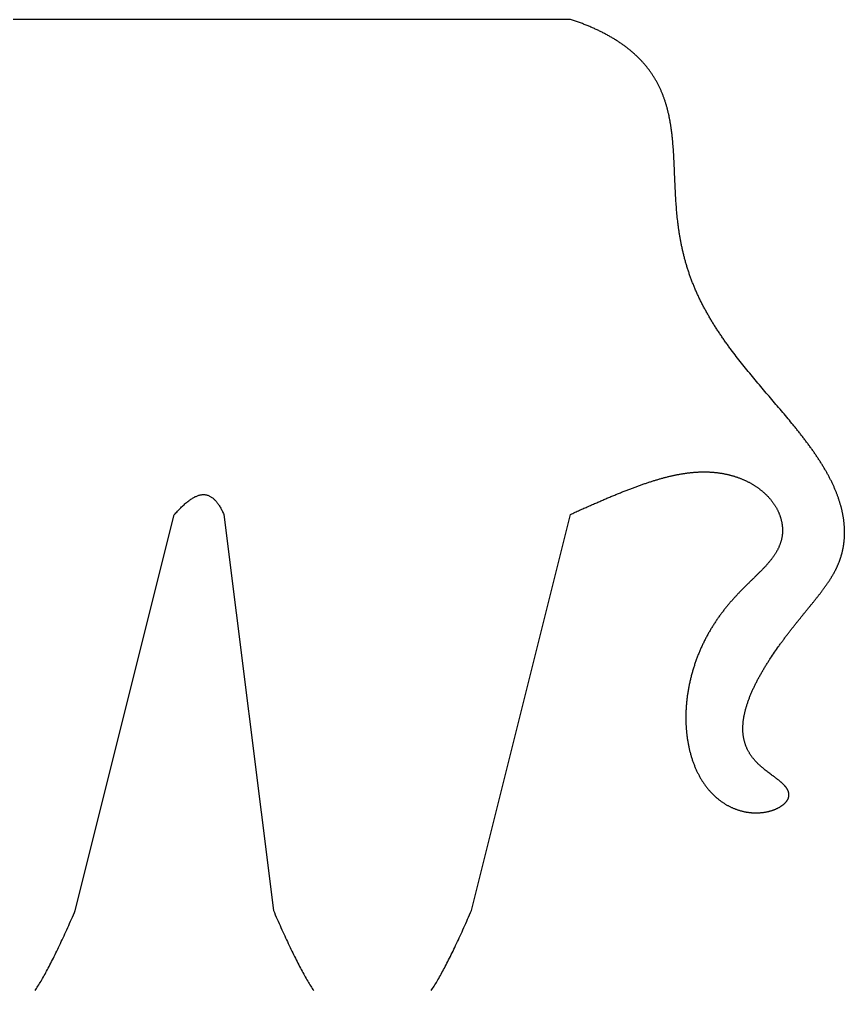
# Model space of a CAD drawing. Extents: x 10 to 579, y 44 to 800.
# Drawn here: x 139 to 180.66, y 165.57 to 214.57 of the extents above; entities that cross this region are included whole.
import ezdxf

# ---------------------------------------------------------------- set-up
doc = ezdxf.new("R2010")
doc.units = 0
doc.header["$MEASUREMENT"] = 0
doc.layers.get('0').update_dxf_attribs({"lineweight": 0})

# ---------------------------------------------------------------- blocks, each defined once
blk = doc.blocks.new('Block_0')
at = {"color": 18, "lineweight": 25, "true_color": 0x000000}
for p, q in [((166.82, 214.571), (116.82, 214.571)), ((141.82, 169.571), (146.814, 189.548)), ((149.32, 189.571), (151.82, 169.571)), ((161.82, 169.571), (166.82, 189.571))]:
    blk.add_line(p, q, dxfattribs=at)
for points in [[(166.82, 189.571), (166.878, 189.598), (166.935, 189.624), (166.992, 189.65), (167.049, 189.676), (167.106, 189.702), (167.163, 189.727), (167.219, 189.753), (167.275, 189.778), (167.331, 189.803), (167.387, 189.828), (167.442, 189.853), (167.497, 189.878), (167.552, 189.903), (167.607, 189.927), (167.662, 189.951), (167.716, 189.975), (167.77, 189.999), (167.824, 190.023), (167.878, 190.047), (167.931, 190.07), (167.984, 190.094), (168.037, 190.117), (168.09, 190.14), (168.143, 190.163), (168.195, 190.186), (168.248, 190.208), (168.3, 190.231), (168.351, 190.253), (168.403, 190.275), (168.454, 190.297), (168.505, 190.319), (168.556, 190.341), (168.607, 190.362), (168.658, 190.384), (168.708, 190.405), (168.758, 190.426), (168.808, 190.447), (168.858, 190.468), (168.907, 190.488), (168.956, 190.509), (169.005, 190.529), (169.054, 190.549), (169.103, 190.569), (169.152, 190.589), (169.2, 190.609), (169.248, 190.628), (169.296, 190.648), (169.344, 190.667), (169.391, 190.686), (169.439, 190.705), (169.486, 190.724), (169.533, 190.742), (169.58, 190.761), (169.626, 190.779), (169.673, 190.797), (169.719, 190.815), (169.765, 190.833), (169.811, 190.85), (169.857, 190.868), (169.902, 190.885), (169.947, 190.902), (169.993, 190.919), (170.038, 190.936), (170.082, 190.952), (170.127, 190.969), (170.172, 190.985), (170.216, 191.001), (170.26, 191.017), (170.304, 191.033), (170.348, 191.048), (170.392, 191.064), (170.435, 191.079), (170.478, 191.094), (170.522, 191.109), (170.565, 191.124), (170.608, 191.139), (170.65, 191.153), (170.693, 191.167), (170.735, 191.181), (170.778, 191.195), (170.82, 191.209), (170.862, 191.223), (170.903, 191.236), (170.945, 191.249), (170.987, 191.262), (171.028, 191.275), (171.069, 191.288), (171.11, 191.301), (171.151, 191.313), (171.192, 191.325), (171.233, 191.337), (171.274, 191.349), (171.314, 191.361), (171.354, 191.372), (171.394, 191.383), (171.434, 191.394), (171.474, 191.405), (171.514, 191.416), (171.554, 191.427), (171.593, 191.437), (171.633, 191.447), (171.672, 191.457), (171.711, 191.467), (171.75, 191.477), (171.789, 191.486), (171.828, 191.496), (171.867, 191.505), (171.906, 191.514), (171.944, 191.523), (171.983, 191.531), (172.021, 191.539), (172.059, 191.548), (172.097, 191.556), (172.135, 191.564), (172.173, 191.571), (172.211, 191.579), (172.248, 191.586), (172.286, 191.593), (172.323, 191.6), (172.361, 191.607), (172.398, 191.613), (172.435, 191.619), (172.472, 191.625), (172.509, 191.631), (172.546, 191.637), (172.583, 191.643), (172.62, 191.648), (172.656, 191.653), (172.693, 191.658), (172.729, 191.663), (172.766, 191.667), (172.802, 191.672), (172.838, 191.676), (172.874, 191.68), (172.91, 191.684), (172.946, 191.687), (172.982, 191.691), (173.018, 191.694), (173.053, 191.697), (173.089, 191.7), (173.125, 191.703), (173.16, 191.705), (173.195, 191.707), (173.231, 191.709), (173.266, 191.711), (173.301, 191.713), (173.336, 191.714), (173.371, 191.715), (173.406, 191.716), (173.441, 191.717), (173.476, 191.718), (173.51, 191.718), (173.545, 191.718), (173.58, 191.718), (173.614, 191.718), (173.649, 191.718), (173.683, 191.717), (173.717, 191.716), (173.751, 191.715), (173.785, 191.714), (173.82, 191.713), (173.854, 191.711), (173.887, 191.709), (173.921, 191.707), (173.955, 191.705), (173.989, 191.703), (174.022, 191.7), (174.056, 191.697), (174.09, 191.694), (174.123, 191.691), (174.156, 191.687), (174.19, 191.684), (174.223, 191.68), (174.256, 191.676), (174.289, 191.671), (174.322, 191.667), (174.355, 191.662), (174.388, 191.657), (174.421, 191.652), (174.453, 191.647), (174.486, 191.641), (174.519, 191.635), (174.551, 191.629), (174.583, 191.623), (174.616, 191.617), (174.648, 191.61), (174.68, 191.603), (174.712, 191.596), (174.744, 191.589), (174.776, 191.582), (174.808, 191.574), (174.84, 191.566), (174.871, 191.558), (174.903, 191.55), (174.935, 191.541), (174.966, 191.533), (174.997, 191.524), (175.029, 191.515), (175.06, 191.505), (175.091, 191.496), (175.122, 191.486), (175.152, 191.476), (175.183, 191.466), (175.214, 191.456), (175.244, 191.445), (175.275, 191.434), (175.305, 191.423), (175.335, 191.412), (175.366, 191.401), (175.396, 191.389), (175.425, 191.377), (175.455, 191.365), (175.485, 191.353), (175.515, 191.341), (175.544, 191.328), (175.573, 191.315), (175.602, 191.302), (175.632, 191.289), (175.66, 191.276), (175.689, 191.262), (175.718, 191.248), (175.746, 191.234), (175.775, 191.22), (175.803, 191.205), (175.831, 191.191), (175.859, 191.176), (175.887, 191.161), (175.915, 191.145), (175.942, 191.13), (175.97, 191.114), (175.997, 191.098), (176.024, 191.082), (176.051, 191.066), (176.078, 191.049), (176.104, 191.033), (176.131, 191.016), (176.157, 190.999), (176.183, 190.982), (176.209, 190.964), (176.235, 190.946), (176.26, 190.929), (176.286, 190.911), (176.311, 190.892), (176.336, 190.874), (176.361, 190.855), (176.385, 190.837), (176.41, 190.818), (176.434, 190.799), (176.458, 190.779), (176.482, 190.76), (176.506, 190.74), (176.529, 190.72), (176.552, 190.7), (176.575, 190.68), (176.598, 190.659), (176.621, 190.639), (176.643, 190.618), (176.665, 190.597), (176.687, 190.576), (176.709, 190.555), (176.73, 190.533), (176.751, 190.512), (176.772, 190.49), (176.793, 190.468), (176.814, 190.446), (176.834, 190.424), (176.854, 190.401), (176.874, 190.379), (176.893, 190.356), (176.913, 190.333), (176.932, 190.31), (176.95, 190.287), (176.969, 190.264), (176.987, 190.24), (177.005, 190.216), (177.023, 190.193), (177.04, 190.169), (177.057, 190.145), (177.074, 190.12), (177.091, 190.096), (177.107, 190.072), (177.123, 190.047), (177.139, 190.022), (177.155, 189.997), (177.17, 189.973), (177.185, 189.947), (177.199, 189.922), (177.214, 189.897), (177.228, 189.871), (177.241, 189.846), (177.255, 189.82), (177.268, 189.795), (177.281, 189.769), (177.293, 189.743), (177.305, 189.717), (177.317, 189.691), (177.329, 189.664), (177.34, 189.638), (177.351, 189.612), (177.362, 189.585), (177.372, 189.559), (177.382, 189.532), (177.392, 189.505), (177.401, 189.478), (177.41, 189.452), (177.418, 189.425), (177.427, 189.398), (177.435, 189.371), (177.442, 189.344), (177.45, 189.317), (177.457, 189.29), (177.463, 189.262), (177.469, 189.235), (177.475, 189.208), (177.481, 189.181), (177.486, 189.153), (177.491, 189.126), (177.495, 189.099), (177.5, 189.071), (177.503, 189.044), (177.507, 189.017), (177.51, 188.989), (177.513, 188.962), (177.515, 188.935), (177.517, 188.907), (177.519, 188.88), (177.52, 188.853), (177.521, 188.825), (177.522, 188.798), (177.522, 188.771), (177.522, 188.744), (177.521, 188.716), (177.521, 188.689), (177.519, 188.662), (177.518, 188.635), (177.516, 188.608), (177.514, 188.581), (177.511, 188.554), (177.508, 188.527), (177.505, 188.5), (177.501, 188.473), (177.497, 188.447), (177.492, 188.42), (177.487, 188.393), (177.482, 188.367), (177.477, 188.34), (177.471, 188.314), (177.465, 188.287), (177.458, 188.261), (177.451, 188.235), (177.444, 188.208), (177.436, 188.182), (177.428, 188.156), (177.42, 188.13), (177.411, 188.104), (177.402, 188.079), (177.393, 188.053), (177.383, 188.027), (177.373, 188.001), (177.362, 187.976), (177.352, 187.95), (177.34, 187.925), (177.329, 187.899), (177.317, 187.874), (177.305, 187.849), (177.293, 187.824), (177.28, 187.798), (177.267, 187.773), (177.254, 187.748), (177.24, 187.723), (177.226, 187.698), (177.212, 187.673), (177.197, 187.649), (177.182, 187.624), (177.167, 187.599), (177.151, 187.574), (177.135, 187.55), (177.119, 187.525), (177.103, 187.501), (177.086, 187.476), (177.069, 187.452), (177.052, 187.427), (177.034, 187.403), (177.016, 187.378), (176.998, 187.354), (176.98, 187.329), (176.961, 187.305), (176.942, 187.281), (176.923, 187.257), (176.903, 187.232), (176.883, 187.208), (176.864, 187.184), (176.843, 187.159), (176.823, 187.135), (176.802, 187.111), (176.781, 187.087), (176.76, 187.062), (176.738, 187.038), (176.717, 187.014), (176.695, 186.989), (176.673, 186.965), (176.65, 186.941), (176.628, 186.916), (176.605, 186.892), (176.582, 186.867), (176.559, 186.843), (176.535, 186.819), (176.512, 186.794), (176.488, 186.769), (176.464, 186.745), (176.44, 186.72), (176.416, 186.695), (176.391, 186.671), (176.367, 186.646), (176.342, 186.621), (176.317, 186.596), (176.291, 186.571), (176.266, 186.546), (176.241, 186.521), (176.215, 186.495), (176.189, 186.47), (176.163, 186.445), (176.137, 186.419), (176.111, 186.393), (176.085, 186.368), (176.058, 186.342), (176.032, 186.316), (176.005, 186.29), (175.978, 186.264), (175.951, 186.238), (175.924, 186.211), (175.897, 186.185), (175.87, 186.158), (175.843, 186.132), (175.815, 186.105), (175.788, 186.078), (175.76, 186.051), (175.733, 186.024), (175.705, 185.996), (175.677, 185.969), (175.649, 185.941), (175.621, 185.913), (175.594, 185.886), (175.566, 185.857), (175.537, 185.829), (175.509, 185.801), (175.481, 185.772), (175.453, 185.744), (175.425, 185.715), (175.397, 185.686), (175.368, 185.657), (175.34, 185.627), (175.312, 185.598), (175.284, 185.568), (175.255, 185.538), (175.227, 185.508), (175.199, 185.478), (175.17, 185.447), (175.142, 185.416), (175.114, 185.386), (175.086, 185.355), (175.057, 185.323), (175.029, 185.292), (175.001, 185.26), (174.973, 185.229), (174.945, 185.197), (174.917, 185.164), (174.888, 185.132), (174.86, 185.099), (174.832, 185.067), (174.805, 185.034), (174.777, 185), (174.749, 184.967), (174.721, 184.933), (174.694, 184.9), (174.666, 184.866), (174.638, 184.831), (174.611, 184.797), (174.584, 184.762), (174.556, 184.727), (174.529, 184.692), (174.502, 184.657), (174.475, 184.621), (174.448, 184.586), (174.421, 184.55), (174.395, 184.514), (174.368, 184.477), (174.342, 184.441), (174.315, 184.404), (174.289, 184.367), (174.263, 184.33), (174.237, 184.292), (174.211, 184.255), (174.185, 184.217), (174.159, 184.179), (174.134, 184.14), (174.109, 184.102), (174.083, 184.063), (174.058, 184.024), (174.033, 183.985), (174.009, 183.946), (173.984, 183.907), (173.959, 183.867), (173.935, 183.827), (173.911, 183.787), (173.887, 183.747), (173.863, 183.706), (173.839, 183.665), (173.816, 183.624), (173.793, 183.583), (173.769, 183.542), (173.746, 183.501), (173.724, 183.459), (173.701, 183.417), (173.678, 183.375), (173.656, 183.333), (173.634, 183.29), (173.612, 183.248), (173.591, 183.205), (173.569, 183.162), (173.548, 183.119), (173.527, 183.076), (173.506, 183.032), (173.485, 182.989), (173.465, 182.945), (173.444, 182.901), (173.424, 182.857), (173.405, 182.812), (173.385, 182.768), (173.365, 182.723), (173.346, 182.679), (173.327, 182.634), (173.309, 182.589), (173.29, 182.543), (173.272, 182.498), (173.254, 182.453), (173.236, 182.407), (173.218, 182.361), (173.201, 182.315), (173.184, 182.269), (173.167, 182.223), (173.15, 182.177), (173.134, 182.13), (173.118, 182.084), (173.102, 182.037), (173.086, 181.99), (173.071, 181.943), (173.056, 181.896), (173.041, 181.849), (173.026, 181.802), (173.012, 181.755), (172.997, 181.707), (172.984, 181.66), (172.97, 181.612), (172.957, 181.564), (172.943, 181.517), (172.931, 181.469), (172.918, 181.421), (172.906, 181.373), (172.894, 181.325), (172.882, 181.277), (172.87, 181.228), (172.859, 181.18), (172.848, 181.132), (172.837, 181.083), (172.827, 181.035), (172.817, 180.986), (172.807, 180.938), (172.797, 180.889), (172.788, 180.841), (172.779, 180.792), (172.77, 180.743), (172.762, 180.694), (172.754, 180.646), (172.746, 180.597), (172.738, 180.548), (172.731, 180.499), (172.724, 180.45), (172.717, 180.401), (172.71, 180.353), (172.704, 180.304), (172.698, 180.255), (172.693, 180.206), (172.687, 180.157), (172.682, 180.108), (172.678, 180.059), (172.673, 180.011), (172.669, 179.962), (172.665, 179.913), (172.662, 179.864), (172.658, 179.816), (172.655, 179.767), (172.653, 179.718), (172.65, 179.67), (172.648, 179.621), (172.646, 179.573), (172.645, 179.524), (172.643, 179.476), (172.643, 179.428), (172.642, 179.38), (172.642, 179.331), (172.641, 179.283), (172.642, 179.235), (172.642, 179.187), (172.643, 179.14), (172.644, 179.092), (172.646, 179.044), (172.647, 178.997), (172.649, 178.949), (172.652, 178.902), (172.654, 178.855), (172.657, 178.807), (172.66, 178.76), (172.664, 178.713), (172.668, 178.667), (172.672, 178.62), (172.676, 178.573), (172.681, 178.527), (172.686, 178.481), (172.691, 178.435), (172.697, 178.389), (172.703, 178.343), (172.709, 178.297), (172.715, 178.252), (172.722, 178.206), (172.729, 178.161), (172.736, 178.116), (172.744, 178.071), (172.752, 178.026), (172.76, 177.982), (172.768, 177.937), (172.777, 177.893), (172.786, 177.849), (172.795, 177.805), (172.805, 177.761), (172.815, 177.718), (172.825, 177.675), (172.835, 177.632), (172.846, 177.589), (172.857, 177.546), (172.869, 177.504), (172.88, 177.461), (172.892, 177.419), (172.904, 177.378), (172.916, 177.336), (172.929, 177.295), (172.942, 177.253), (172.955, 177.213), (172.969, 177.172), (172.983, 177.131), (172.997, 177.091), (173.011, 177.051), (173.025, 177.011), (173.04, 176.972), (173.055, 176.933), (173.071, 176.894), (173.086, 176.855), (173.102, 176.817), (173.118, 176.778), (173.135, 176.74), (173.151, 176.703), (173.168, 176.665), (173.185, 176.628), (173.203, 176.591), (173.22, 176.555), (173.238, 176.518), (173.256, 176.482), (173.275, 176.446), (173.293, 176.411), (173.312, 176.376), (173.331, 176.341), (173.351, 176.306), (173.37, 176.272), (173.39, 176.238), (173.41, 176.204), (173.43, 176.171), (173.451, 176.138), (173.472, 176.105), (173.493, 176.072), (173.514, 176.04), (173.535, 176.008), (173.557, 175.976), (173.579, 175.945), (173.601, 175.914), (173.623, 175.883), (173.645, 175.853), (173.668, 175.823), (173.691, 175.793), (173.714, 175.764), (173.737, 175.735), (173.76, 175.706), (173.784, 175.677), (173.808, 175.649), (173.832, 175.622), (173.856, 175.594), (173.881, 175.567), (173.905, 175.54), (173.93, 175.514), (173.955, 175.487), (173.98, 175.462), (174.005, 175.436), (174.031, 175.411), (174.056, 175.386), (174.082, 175.362), (174.108, 175.338), (174.134, 175.314), (174.16, 175.29), (174.187, 175.267), (174.213, 175.245), (174.24, 175.222), (174.267, 175.2), (174.294, 175.178), (174.321, 175.157), (174.348, 175.136), (174.376, 175.115), (174.403, 175.095), (174.431, 175.075), (174.459, 175.055), (174.487, 175.036), (174.515, 175.017), (174.543, 174.998), (174.571, 174.98), (174.6, 174.962), (174.628, 174.944), (174.657, 174.927), (174.685, 174.91), (174.714, 174.894), (174.743, 174.877), (174.772, 174.862), (174.801, 174.846), (174.83, 174.831), (174.859, 174.816), (174.889, 174.802), (174.918, 174.788), (174.947, 174.774), (174.977, 174.76), (175.006, 174.747), (175.036, 174.735), (175.066, 174.722), (175.095, 174.71), (175.125, 174.698), (175.155, 174.687), (175.185, 174.676), (175.215, 174.665), (175.245, 174.655), (175.275, 174.645), (175.305, 174.635), (175.335, 174.626), (175.365, 174.617), (175.395, 174.608), (175.425, 174.6), (175.455, 174.592), (175.485, 174.585), (175.515, 174.577), (175.545, 174.57), (175.575, 174.564), (175.605, 174.557), (175.635, 174.551), (175.665, 174.546), (175.695, 174.54), (175.725, 174.535), (175.755, 174.531), (175.785, 174.526), (175.815, 174.522), (175.845, 174.518), (175.874, 174.515), (175.904, 174.512), (175.934, 174.509), (175.963, 174.507), (175.993, 174.504), (176.022, 174.503), (176.052, 174.501), (176.081, 174.5), (176.11, 174.499), (176.139, 174.498), (176.169, 174.498), (176.197, 174.498), (176.226, 174.498), (176.255, 174.499), (176.284, 174.499), (176.312, 174.501), (176.341, 174.502), (176.369, 174.504), (176.397, 174.506), (176.425, 174.508), (176.453, 174.51), (176.481, 174.513), (176.509, 174.516), (176.536, 174.519), (176.564, 174.523), (176.591, 174.527), (176.618, 174.531), (176.645, 174.535), (176.671, 174.54), (176.698, 174.545), (176.724, 174.55), (176.75, 174.555), (176.776, 174.561), (176.802, 174.567), (176.827, 174.573), (176.853, 174.579), (176.878, 174.586), (176.903, 174.593), (176.928, 174.6), (176.952, 174.607), (176.976, 174.614), (177, 174.622), (177.024, 174.63), (177.048, 174.638), (177.071, 174.646), (177.094, 174.655), (177.117, 174.664), (177.139, 174.672), (177.162, 174.682), (177.183, 174.691), (177.205, 174.7), (177.227, 174.71), (177.248, 174.72), (177.269, 174.73), (177.289, 174.74), (177.309, 174.75), (177.329, 174.761), (177.349, 174.771), (177.368, 174.782), (177.387, 174.793), (177.406, 174.804), (177.424, 174.815), (177.442, 174.827), (177.46, 174.838), (177.477, 174.85), (177.494, 174.862), (177.511, 174.874), (177.527, 174.886), (177.543, 174.898), (177.558, 174.91), (177.573, 174.922), (177.588, 174.935), (177.603, 174.948), (177.617, 174.96), (177.63, 174.973), (177.644, 174.986), (177.656, 174.999), (177.669, 175.012), (177.681, 175.025), (177.693, 175.038), (177.704, 175.052), (177.715, 175.065), (177.725, 175.079), (177.735, 175.092), (177.745, 175.106), (177.754, 175.119), (177.763, 175.133), (177.771, 175.147), (177.779, 175.161), (177.787, 175.175), (177.794, 175.189), (177.801, 175.203), (177.807, 175.217), (177.813, 175.231), (177.818, 175.245), (177.823, 175.259), (177.827, 175.273), (177.831, 175.287), (177.835, 175.302), (177.838, 175.316), (177.841, 175.33), (177.843, 175.345), (177.845, 175.359), (177.846, 175.373), (177.847, 175.388), (177.848, 175.402), (177.848, 175.416), (177.847, 175.431), (177.846, 175.445), (177.845, 175.46), (177.843, 175.474), (177.841, 175.489), (177.838, 175.503), (177.835, 175.517), (177.832, 175.532), (177.828, 175.546), (177.823, 175.561), (177.818, 175.575), (177.813, 175.59), (177.807, 175.604), (177.801, 175.619), (177.795, 175.633), (177.788, 175.648), (177.78, 175.662), (177.773, 175.677), (177.764, 175.691), (177.756, 175.706), (177.747, 175.72), (177.737, 175.734), (177.727, 175.749), (177.717, 175.763), (177.706, 175.778), (177.695, 175.792), (177.684, 175.807), (177.672, 175.821), (177.66, 175.836), (177.648, 175.85), (177.635, 175.865), (177.621, 175.879), (177.608, 175.894), (177.594, 175.908), (177.58, 175.923), (177.565, 175.937), (177.55, 175.952), (177.535, 175.967), (177.519, 175.981), (177.504, 175.996), (177.487, 176.01), (177.471, 176.025), (177.454, 176.04), (177.437, 176.055), (177.42, 176.069), (177.402, 176.084), (177.384, 176.099), (177.366, 176.114), (177.348, 176.129), (177.329, 176.144), (177.311, 176.159), (177.292, 176.174), (177.272, 176.189), (177.253, 176.204), (177.233, 176.219), (177.213, 176.234), (177.193, 176.25), (177.173, 176.265), (177.152, 176.281), (177.132, 176.296), (177.111, 176.312), (177.09, 176.327), (177.069, 176.343), (177.048, 176.359), (177.027, 176.375), (177.005, 176.391), (176.984, 176.407), (176.962, 176.423), (176.919, 176.455), (176.875, 176.488), (176.831, 176.522), (176.786, 176.555), (176.742, 176.589), (176.698, 176.624), (176.653, 176.659), (176.631, 176.677), (176.609, 176.695), (176.587, 176.713), (176.565, 176.731), (176.543, 176.75), (176.521, 176.768), (176.499, 176.787), (176.477, 176.805), (176.455, 176.824), (176.434, 176.843), (176.412, 176.863), (176.391, 176.882), (176.369, 176.901), (176.348, 176.921), (176.327, 176.941), (176.306, 176.961), (176.285, 176.981), (176.265, 177.002), (176.244, 177.022), (176.224, 177.043), (176.204, 177.064), (176.184, 177.085), (176.164, 177.106), (176.145, 177.128), (176.125, 177.149), (176.106, 177.171), (176.087, 177.193), (176.069, 177.215), (176.05, 177.238), (176.032, 177.26), (176.014, 177.283), (175.996, 177.306), (175.979, 177.329), (175.961, 177.353), (175.945, 177.377), (175.928, 177.4), (175.911, 177.424), (175.895, 177.449), (175.879, 177.473), (175.864, 177.498), (175.849, 177.523), (175.834, 177.548), (175.819, 177.573), (175.805, 177.598), (175.79, 177.624), (175.777, 177.65), (175.763, 177.676), (175.75, 177.703), (175.738, 177.729), (175.725, 177.756), (175.713, 177.783), (175.701, 177.81), (175.69, 177.838), (175.679, 177.865), (175.668, 177.893), (175.658, 177.921), (175.648, 177.949), (175.638, 177.978), (175.629, 178.007), (175.62, 178.036), (175.612, 178.065), (175.603, 178.094), (175.596, 178.124), (175.588, 178.154), (175.581, 178.183), (175.575, 178.214), (175.568, 178.244), (175.562, 178.275), (175.557, 178.306), (175.552, 178.337), (175.547, 178.368), (175.543, 178.399), (175.539, 178.431), (175.535, 178.463), (175.532, 178.495), (175.529, 178.527), (175.527, 178.559), (175.525, 178.592), (175.523, 178.625), (175.522, 178.658), (175.521, 178.691), (175.52, 178.724), (175.52, 178.758), (175.521, 178.792), (175.521, 178.825), (175.522, 178.86), (175.524, 178.894), (175.526, 178.928), (175.528, 178.963), (175.53, 178.998), (175.533, 179.033), (175.537, 179.068), (175.54, 179.103), (175.544, 179.138), (175.549, 179.174), (175.554, 179.21), (175.559, 179.245), (175.565, 179.282), (175.571, 179.318), (175.577, 179.354), (175.584, 179.39), (175.591, 179.427), (175.598, 179.464), (175.606, 179.501), (175.614, 179.538), (175.623, 179.575), (175.631, 179.612), (175.641, 179.649), (175.65, 179.687), (175.66, 179.724), (175.67, 179.762), (175.681, 179.8), (175.692, 179.838), (175.703, 179.876), (175.715, 179.914), (175.727, 179.952), (175.739, 179.991), (175.752, 180.029), (175.765, 180.068), (175.778, 180.106), (175.791, 180.145), (175.805, 180.184), (175.819, 180.222), (175.834, 180.261), (175.849, 180.3), (175.864, 180.339), (175.879, 180.378), (175.895, 180.418), (175.911, 180.457), (175.927, 180.496), (175.944, 180.535), (175.96, 180.575), (175.977, 180.614), (175.995, 180.654), (176.012, 180.693), (176.03, 180.733), (176.048, 180.772), (176.067, 180.812), (176.085, 180.851), (176.104, 180.891), (176.123, 180.931), (176.143, 180.97), (176.162, 181.01), (176.182, 181.05), (176.202, 181.089), (176.223, 181.129), (176.243, 181.169), (176.264, 181.208), (176.285, 181.248), (176.306, 181.288), (176.327, 181.327), (176.349, 181.367), (176.371, 181.406), (176.393, 181.446), (176.415, 181.486), (176.437, 181.525), (176.459, 181.565), (176.482, 181.604), (176.505, 181.643), (176.528, 181.683), (176.551, 181.722), (176.574, 181.761), (176.598, 181.8), (176.621, 181.84), (176.645, 181.879), (176.669, 181.918), (176.693, 181.957), (176.717, 181.996), (176.741, 182.034), (176.766, 182.073), (176.79, 182.112), (176.815, 182.15), (176.84, 182.189), (176.864, 182.227), (176.889, 182.266), (176.914, 182.304), (176.965, 182.38), (177.015, 182.456), (177.066, 182.532), (177.117, 182.607), (177.169, 182.681), (177.22, 182.755), (177.272, 182.829), (177.324, 182.902), (177.35, 182.938), (177.376, 182.975), (177.402, 183.011), (177.428, 183.047), (177.454, 183.083), (177.481, 183.118), (177.507, 183.154), (177.533, 183.189), (177.559, 183.225), (177.585, 183.26), (177.611, 183.295), (177.637, 183.33), (177.663, 183.365), (177.689, 183.399), (177.715, 183.434), (177.741, 183.468), (177.767, 183.502), (177.793, 183.536), (177.819, 183.57), (177.845, 183.604), (177.871, 183.637), (177.896, 183.67), (177.922, 183.704), (177.948, 183.737), (177.973, 183.77), (177.999, 183.802), (178.024, 183.835), (178.05, 183.867), (178.075, 183.9), (178.1, 183.932), (178.126, 183.964), (178.151, 183.996), (178.176, 184.027), (178.201, 184.059), (178.226, 184.09), (178.251, 184.121), (178.276, 184.152), (178.3, 184.183), (178.325, 184.214), (178.35, 184.244), (178.374, 184.275), (178.398, 184.305), (178.423, 184.335), (178.447, 184.365), (178.471, 184.395), (178.495, 184.424), (178.519, 184.454), (178.543, 184.483), (178.566, 184.512), (178.59, 184.541), (178.613, 184.57), (178.637, 184.599), (178.66, 184.628), (178.683, 184.656), (178.706, 184.684), (178.729, 184.713), (178.752, 184.741), (178.775, 184.768), (178.797, 184.796), (178.82, 184.824), (178.842, 184.851), (178.864, 184.879), (178.887, 184.906), (178.909, 184.933), (178.93, 184.96), (178.952, 184.987), (178.974, 185.013), (178.995, 185.04), (179.017, 185.066), (179.038, 185.093), (179.059, 185.119), (179.08, 185.145), (179.101, 185.171), (179.122, 185.197), (179.143, 185.222), (179.163, 185.248), (179.183, 185.274), (179.204, 185.299), (179.224, 185.324), (179.244, 185.349), (179.264, 185.375), (179.283, 185.4), (179.303, 185.424), (179.323, 185.449), (179.342, 185.474), (179.361, 185.499), (179.38, 185.523), (179.399, 185.547), (179.418, 185.572), (179.437, 185.596), (179.455, 185.62), (179.473, 185.644), (179.492, 185.668), (179.51, 185.692), (179.528, 185.716), (179.546, 185.74), (179.563, 185.764), (179.581, 185.788), (179.598, 185.811), (179.616, 185.835), (179.633, 185.858), (179.65, 185.882), (179.667, 185.905), (179.684, 185.928), (179.7, 185.952), (179.717, 185.975), (179.733, 185.998), (179.749, 186.021), (179.765, 186.044), (179.781, 186.067), (179.797, 186.091), (179.813, 186.114), (179.828, 186.137), (179.844, 186.159), (179.859, 186.182), (179.874, 186.205), (179.889, 186.228), (179.904, 186.251), (179.918, 186.274), (179.933, 186.297), (179.947, 186.32), (179.962, 186.342), (179.976, 186.365), (179.99, 186.388), (180.004, 186.411), (180.017, 186.434), (180.031, 186.456), (180.045, 186.479), (180.058, 186.502), (180.071, 186.525), (180.084, 186.548), (180.097, 186.571), (180.11, 186.593), (180.122, 186.616), (180.135, 186.639), (180.147, 186.662), (180.159, 186.685), (180.172, 186.708), (180.183, 186.731), (180.195, 186.754), (180.207, 186.777), (180.218, 186.8), (180.23, 186.823), (180.241, 186.847), (180.252, 186.87), (180.263, 186.893), (180.274, 186.916), (180.285, 186.94), (180.295, 186.963), (180.306, 186.987), (180.316, 187.01), (180.326, 187.034), (180.336, 187.057), (180.346, 187.081), (180.356, 187.105), (180.365, 187.129), (180.375, 187.152), (180.384, 187.176), (180.393, 187.2), (180.402, 187.224), (180.411, 187.249), (180.42, 187.273), (180.428, 187.297), (180.437, 187.321), (180.445, 187.346), (180.453, 187.37), (180.461, 187.395), (180.469, 187.419), (180.476, 187.444), (180.484, 187.469), (180.491, 187.494), (180.499, 187.519), (180.506, 187.544), (180.513, 187.569), (180.519, 187.594), (180.526, 187.619), (180.533, 187.645), (180.539, 187.67), (180.545, 187.696), (180.551, 187.722), (180.557, 187.747), (180.563, 187.773), (180.568, 187.799), (180.574, 187.825), (180.579, 187.851), (180.584, 187.878), (180.589, 187.904), (180.594, 187.93), (180.598, 187.957), (180.603, 187.983), (180.607, 188.01), (180.611, 188.037), (180.615, 188.064), (180.619, 188.091), (180.622, 188.118), (180.626, 188.145), (180.629, 188.172), (180.632, 188.2), (180.635, 188.227), (180.637, 188.255), (180.64, 188.283), (180.642, 188.31), (180.645, 188.338), (180.647, 188.366), (180.648, 188.394), (180.65, 188.423), (180.651, 188.451), (180.653, 188.479), (180.654, 188.508), (180.655, 188.537), (180.655, 188.565), (180.656, 188.594), (180.656, 188.623), (180.657, 188.652), (180.656, 188.681), (180.656, 188.711), (180.656, 188.74), (180.655, 188.769), (180.654, 188.799), (180.653, 188.829), (180.652, 188.858), (180.651, 188.888), (180.649, 188.918), (180.647, 188.948), (180.645, 188.978), (180.643, 189.009), (180.641, 189.039), (180.638, 189.07), (180.635, 189.1), (180.632, 189.131), (180.629, 189.162), (180.626, 189.192), (180.622, 189.223), (180.618, 189.255), (180.614, 189.286), (180.61, 189.317), (180.605, 189.348), (180.601, 189.38), (180.596, 189.411), (180.591, 189.443), (180.585, 189.475), (180.58, 189.507), (180.574, 189.539), (180.568, 189.571), (180.562, 189.603), (180.555, 189.635), (180.548, 189.667), (180.542, 189.7), (180.534, 189.732), (180.527, 189.765), (180.52, 189.797), (180.512, 189.83), (180.504, 189.863), (180.495, 189.896), (180.487, 189.929), (180.478, 189.962), (180.469, 189.995), (180.46, 190.029), (180.451, 190.062), (180.441, 190.096), (180.431, 190.129), (180.421, 190.163), (180.411, 190.197), (180.4, 190.23), (180.389, 190.264), (180.378, 190.298), (180.367, 190.332), (180.355, 190.366), (180.343, 190.401), (180.331, 190.435), (180.319, 190.469), (180.307, 190.504), (180.294, 190.538), (180.281, 190.573), (180.268, 190.608), (180.254, 190.642), (180.241, 190.677), (180.227, 190.712), (180.213, 190.747), (180.198, 190.782), (180.184, 190.817), (180.169, 190.852), (180.154, 190.888), (180.138, 190.923), (180.123, 190.958), (180.107, 190.994), (180.091, 191.029), (180.074, 191.065), (180.058, 191.101), (180.041, 191.136), (180.024, 191.172), (180.007, 191.208), (179.989, 191.244), (179.971, 191.28), (179.953, 191.316), (179.935, 191.352), (179.916, 191.388), (179.898, 191.425), (179.879, 191.461), (179.86, 191.497), (179.84, 191.534), (179.82, 191.57), (179.801, 191.607), (179.78, 191.643), (179.76, 191.68), (179.739, 191.717), (179.719, 191.753), (179.697, 191.79), (179.676, 191.827), (179.655, 191.864), (179.633, 191.901), (179.611, 191.938), (179.589, 191.975), (179.566, 192.012), (179.544, 192.05), (179.521, 192.087), (179.498, 192.124), (179.474, 192.162), (179.451, 192.199), (179.427, 192.236), (179.403, 192.274), (179.379, 192.312), (179.354, 192.349), (179.33, 192.387), (179.305, 192.425), (179.28, 192.462), (179.255, 192.5), (179.229, 192.538), (179.203, 192.576), (179.178, 192.614), (179.152, 192.652), (179.125, 192.69), (179.099, 192.728), (179.072, 192.766), (179.045, 192.804), (179.018, 192.842), (178.991, 192.881), (178.963, 192.919), (178.936, 192.957), (178.908, 192.996), (178.88, 193.034), (178.852, 193.073), (178.824, 193.111), (178.795, 193.15), (178.766, 193.189), (178.737, 193.227), (178.708, 193.266), (178.679, 193.305), (178.65, 193.343), (178.62, 193.382), (178.59, 193.421), (178.561, 193.46), (178.53, 193.499), (178.5, 193.538), (178.47, 193.577), (178.439, 193.616), (178.409, 193.655), (178.378, 193.694), (178.347, 193.734), (178.316, 193.773), (178.285, 193.812), (178.253, 193.851), (178.222, 193.891), (178.19, 193.93), (178.158, 193.97), (178.126, 194.009), (178.094, 194.049), (178.062, 194.088), (177.997, 194.167), (177.932, 194.247), (177.867, 194.326), (177.801, 194.406), (177.734, 194.486), (177.667, 194.566), (177.6, 194.646), (177.533, 194.726), (177.465, 194.807), (177.397, 194.887), (177.328, 194.968), (177.26, 195.049), (177.191, 195.13), (177.122, 195.211), (177.052, 195.293), (176.983, 195.374), (176.913, 195.456), (176.843, 195.538), (176.773, 195.62), (176.703, 195.702), (176.633, 195.784), (176.563, 195.867), (176.493, 195.949), (176.423, 196.032), (176.353, 196.115), (176.283, 196.198), (176.214, 196.281), (176.144, 196.364), (176.074, 196.448), (176.005, 196.531), (175.935, 196.615), (175.866, 196.699), (175.797, 196.783), (175.729, 196.867), (175.66, 196.951), (175.592, 197.036), (175.524, 197.121), (175.456, 197.205), (175.389, 197.29), (175.322, 197.375), (175.256, 197.461), (175.19, 197.546), (175.124, 197.632), (175.059, 197.717), (174.994, 197.803), (174.93, 197.889), (174.898, 197.932), (174.866, 197.975), (174.834, 198.019), (174.803, 198.062), (174.771, 198.105), (174.74, 198.148), (174.709, 198.191), (174.677, 198.235), (174.647, 198.278), (174.616, 198.322), (174.585, 198.365), (174.555, 198.408), (174.524, 198.452), (174.494, 198.496), (174.464, 198.539), (174.434, 198.583), (174.405, 198.626), (174.375, 198.67), (174.346, 198.714), (174.317, 198.758), (174.287, 198.801), (174.259, 198.845), (174.23, 198.889), (174.201, 198.933), (174.173, 198.977), (174.145, 199.021), (174.117, 199.065), (174.089, 199.109), (174.061, 199.153), (174.034, 199.197), (174.006, 199.241), (173.979, 199.286), (173.952, 199.33), (173.926, 199.374), (173.899, 199.418), (173.873, 199.463), (173.847, 199.507), (173.821, 199.551), (173.795, 199.596), (173.769, 199.64), (173.744, 199.685), (173.719, 199.729), (173.694, 199.774), (173.669, 199.819), (173.644, 199.863), (173.62, 199.908), (173.596, 199.952), (173.572, 199.997), (173.548, 200.042), (173.524, 200.087), (173.501, 200.132), (173.478, 200.176), (173.455, 200.221), (173.432, 200.266), (173.41, 200.311), (173.387, 200.356), (173.365, 200.401), (173.343, 200.446), (173.322, 200.491), (173.3, 200.536), (173.279, 200.582), (173.258, 200.627), (173.237, 200.672), (173.216, 200.717), (173.196, 200.762), (173.176, 200.808), (173.156, 200.853), (173.136, 200.898), (173.117, 200.944), (173.097, 200.989), (173.078, 201.034), (173.06, 201.08), (173.041, 201.125), (173.022, 201.171), (173.004, 201.216), (172.986, 201.262), (172.968, 201.307), (172.951, 201.353), (172.934, 201.398), (172.916, 201.444), (172.9, 201.49), (172.883, 201.535), (172.866, 201.581), (172.85, 201.627), (172.834, 201.672), (172.818, 201.718), (172.803, 201.764), (172.787, 201.809), (172.772, 201.855), (172.757, 201.901), (172.742, 201.947), (172.728, 201.993), (172.714, 202.039), (172.699, 202.084), (172.685, 202.13), (172.672, 202.176), (172.658, 202.222), (172.645, 202.268), (172.632, 202.314), (172.619, 202.36), (172.606, 202.406), (172.594, 202.452), (172.581, 202.498), (172.569, 202.544), (172.557, 202.59), (172.546, 202.636), (172.534, 202.682), (172.523, 202.728), (172.512, 202.774), (172.501, 202.82), (172.49, 202.866), (172.48, 202.912), (172.469, 202.958), (172.459, 203.004), (172.449, 203.05), (172.439, 203.096), (172.43, 203.142), (172.42, 203.188), (172.411, 203.234), (172.402, 203.28), (172.393, 203.326), (172.384, 203.372), (172.376, 203.418), (172.367, 203.464), (172.359, 203.51), (172.351, 203.557), (172.343, 203.603), (172.336, 203.649), (172.328, 203.695), (172.321, 203.741), (172.313, 203.787), (172.306, 203.833), (172.299, 203.879), (172.293, 203.925), (172.286, 203.971), (172.279, 204.017), (172.273, 204.063), (172.267, 204.108), (172.261, 204.154), (172.255, 204.2), (172.249, 204.246), (172.244, 204.292), (172.238, 204.338), (172.233, 204.384), (172.222, 204.475), (172.212, 204.567), (172.203, 204.659), (172.194, 204.75), (172.186, 204.841), (172.178, 204.932), (172.17, 205.024), (172.163, 205.115), (172.156, 205.206), (172.15, 205.296), (172.143, 205.387), (172.138, 205.477), (172.132, 205.568), (172.127, 205.658), (172.122, 205.748), (172.117, 205.838), (172.112, 205.928), (172.108, 206.017), (172.104, 206.107), (172.1, 206.196), (172.096, 206.285), (172.092, 206.374), (172.088, 206.463), (172.085, 206.551), (172.081, 206.639), (172.077, 206.727), (172.074, 206.815), (172.07, 206.903), (172.067, 206.99), (172.063, 207.077), (172.059, 207.164), (172.055, 207.251), (172.051, 207.337), (172.047, 207.423), (172.043, 207.509), (172.038, 207.595), (172.034, 207.68), (172.029, 207.765), (172.024, 207.85), (172.018, 207.934), (172.013, 208.018), (172.007, 208.102), (172, 208.186), (171.993, 208.269), (171.986, 208.352), (171.979, 208.434), (171.975, 208.475), (171.971, 208.516), (171.967, 208.557), (171.963, 208.598), (171.959, 208.639), (171.954, 208.68), (171.95, 208.72), (171.945, 208.761), (171.94, 208.801), (171.935, 208.842), (171.93, 208.882), (171.925, 208.922), (171.92, 208.962), (171.914, 209.002), (171.909, 209.042), (171.903, 209.082), (171.897, 209.122), (171.891, 209.161), (171.885, 209.201), (171.879, 209.24), (171.873, 209.28), (171.866, 209.319), (171.859, 209.358), (171.853, 209.397), (171.846, 209.436), (171.838, 209.475), (171.831, 209.514), (171.824, 209.552), (171.816, 209.591), (171.808, 209.629), (171.8, 209.668), (171.792, 209.706), (171.784, 209.744), (171.775, 209.782), (171.767, 209.82), (171.758, 209.858), (171.749, 209.896), (171.74, 209.933), (171.73, 209.971), (171.721, 210.008), (171.711, 210.046), (171.701, 210.083), (171.691, 210.12), (171.681, 210.157), (171.67, 210.194), (171.659, 210.231), (171.649, 210.267), (171.637, 210.304), (171.626, 210.341), (171.615, 210.377), (171.603, 210.413), (171.591, 210.449), (171.579, 210.485), (171.567, 210.521), (171.554, 210.557), (171.542, 210.593), (171.529, 210.628), (171.516, 210.664), (171.502, 210.699), (171.489, 210.735), (171.475, 210.77), (171.461, 210.805), (171.447, 210.84), (171.433, 210.875), (171.418, 210.909), (171.403, 210.944), (171.388, 210.978), (171.373, 211.013), (171.357, 211.047), (171.342, 211.081), (171.326, 211.115), (171.309, 211.149), (171.293, 211.183), (171.276, 211.216), (171.259, 211.25), (171.242, 211.283), (171.225, 211.317), (171.207, 211.35), (171.19, 211.383), (171.172, 211.416), (171.153, 211.449), (171.135, 211.481), (171.116, 211.514), (171.097, 211.547), (171.078, 211.579), (171.058, 211.611), (171.039, 211.643), (171.019, 211.675), (170.999, 211.707), (170.978, 211.739), (170.957, 211.771), (170.937, 211.802), (170.915, 211.834), (170.894, 211.865), (170.872, 211.896), (170.85, 211.927), (170.828, 211.958), (170.806, 211.989), (170.783, 212.019), (170.76, 212.05), (170.737, 212.08), (170.714, 212.111), (170.69, 212.141), (170.666, 212.171), (170.642, 212.201), (170.617, 212.231), (170.593, 212.26), (170.568, 212.29), (170.542, 212.319), (170.517, 212.349), (170.491, 212.378), (170.465, 212.407), (170.439, 212.436), (170.412, 212.465), (170.386, 212.493), (170.359, 212.522), (170.331, 212.55), (170.304, 212.579), (170.276, 212.607), (170.248, 212.635), (170.22, 212.663), (170.191, 212.691), (170.162, 212.718), (170.133, 212.746), (170.103, 212.773), (170.074, 212.801), (170.044, 212.828), (170.014, 212.855), (169.983, 212.882), (169.952, 212.909), (169.921, 212.935), (169.89, 212.962), (169.859, 212.988), (169.827, 213.015), (169.795, 213.041), (169.762, 213.067), (169.73, 213.093), (169.697, 213.118), (169.664, 213.144), (169.63, 213.17), (169.597, 213.195), (169.563, 213.22), (169.528, 213.245), (169.494, 213.27), (169.459, 213.295), (169.424, 213.32), (169.389, 213.345), (169.353, 213.369), (169.317, 213.394), (169.281, 213.418), (169.245, 213.442), (169.208, 213.466), (169.171, 213.49), (169.134, 213.514), (169.096, 213.537), (169.059, 213.561), (169.021, 213.584), (168.982, 213.607), (168.944, 213.63), (168.905, 213.653), (168.866, 213.676), (168.826, 213.699), (168.787, 213.722), (168.747, 213.744), (168.706, 213.766), (168.666, 213.789), (168.625, 213.811), (168.584, 213.833), (168.543, 213.854), (168.501, 213.876), (168.459, 213.898), (168.417, 213.919), (168.375, 213.94), (168.332, 213.962), (168.289, 213.983), (168.246, 214.004), (168.202, 214.024), (168.158, 214.045), (168.114, 214.066), (168.07, 214.086), (168.025, 214.106), (167.98, 214.126), (167.935, 214.146), (167.89, 214.166), (167.844, 214.186), (167.798, 214.206), (167.752, 214.225), (167.705, 214.245), (167.658, 214.264), (167.611, 214.283), (167.564, 214.302), (167.516, 214.321), (167.468, 214.339), (167.42, 214.358), (167.371, 214.377), (167.323, 214.395), (167.274, 214.413), (167.224, 214.431), (167.175, 214.449), (167.125, 214.467), (167.075, 214.485), (167.024, 214.502), (166.974, 214.52), (166.923, 214.537), (166.871, 214.554), (166.82, 214.571)], [(146.814, 189.548), (146.856, 189.597), (146.899, 189.644), (146.941, 189.691), (146.982, 189.737), (147.024, 189.782), (147.065, 189.825), (147.106, 189.867), (147.147, 189.909), (147.188, 189.949), (147.228, 189.988), (147.269, 190.026), (147.309, 190.062), (147.348, 190.098), (147.388, 190.132), (147.427, 190.165), (147.466, 190.197), (147.505, 190.228), (147.543, 190.258), (147.582, 190.286), (147.62, 190.313), (147.657, 190.339), (147.695, 190.364), (147.732, 190.387), (147.769, 190.409), (147.806, 190.429), (147.842, 190.449), (147.878, 190.467), (147.914, 190.483), (147.95, 190.498), (147.985, 190.512), (148.02, 190.525), (148.055, 190.536), (148.089, 190.545), (148.123, 190.553), (148.157, 190.56), (148.191, 190.565), (148.224, 190.569), (148.257, 190.571), (148.289, 190.572), (148.322, 190.571), (148.354, 190.569), (148.385, 190.565), (148.417, 190.56), (148.448, 190.553), (148.479, 190.545), (148.509, 190.536), (148.54, 190.524), (148.57, 190.512), (148.599, 190.498), (148.629, 190.483), (148.658, 190.466), (148.686, 190.448), (148.715, 190.428), (148.743, 190.407), (148.771, 190.385), (148.799, 190.361), (148.826, 190.336), (148.853, 190.309), (148.88, 190.282), (148.907, 190.253), (148.933, 190.222), (148.959, 190.191), (148.985, 190.158), (149.01, 190.124), (149.036, 190.089), (149.061, 190.052), (149.085, 190.014), (149.11, 189.975), (149.134, 189.935), (149.158, 189.894), (149.182, 189.851), (149.206, 189.808), (149.229, 189.763), (149.252, 189.716), (149.275, 189.669), (149.297, 189.621), (149.32, 189.571)], [(139.785, 165.52), (139.822, 165.575), (139.859, 165.631), (139.897, 165.689), (139.935, 165.749), (139.973, 165.81), (140.012, 165.873), (140.05, 165.937), (140.089, 166.003), (140.129, 166.07), (140.169, 166.139), (140.209, 166.209), (140.249, 166.281), (140.29, 166.354), (140.331, 166.428), (140.372, 166.504), (140.413, 166.582), (140.455, 166.66), (140.497, 166.74), (140.539, 166.822), (140.582, 166.904), (140.625, 166.988), (140.668, 167.074), (140.711, 167.16), (140.755, 167.248), (140.799, 167.337), (140.843, 167.427), (140.887, 167.518), (140.932, 167.61), (140.976, 167.704), (141.021, 167.799), (141.067, 167.895), (141.112, 167.992), (141.158, 168.09), (141.204, 168.189), (141.25, 168.289), (141.296, 168.39), (141.343, 168.492), (141.39, 168.596), (141.437, 168.7), (141.484, 168.805), (141.531, 168.912), (141.579, 169.019), (141.627, 169.128), (141.675, 169.237), (141.723, 169.347), (141.771, 169.459), (141.82, 169.571)], [(151.82, 169.571), (151.869, 169.459), (151.917, 169.347), (151.965, 169.237), (152.013, 169.128), (152.061, 169.019), (152.109, 168.912), (152.156, 168.805), (152.203, 168.7), (152.25, 168.596), (152.297, 168.492), (152.343, 168.39), (152.39, 168.289), (152.436, 168.189), (152.482, 168.09), (152.528, 167.992), (152.573, 167.895), (152.618, 167.799), (152.663, 167.704), (152.708, 167.61), (152.753, 167.518), (152.797, 167.427), (152.841, 167.337), (152.885, 167.248), (152.929, 167.16), (152.972, 167.074), (153.015, 166.988), (153.058, 166.904), (153.1, 166.822), (153.143, 166.74), (153.185, 166.66), (153.226, 166.582), (153.268, 166.504), (153.309, 166.428), (153.35, 166.354), (153.391, 166.281), (153.431, 166.209), (153.471, 166.139), (153.511, 166.07), (153.55, 166.003), (153.589, 165.937), (153.628, 165.873), (153.667, 165.81), (153.705, 165.749), (153.743, 165.689), (153.78, 165.631), (153.818, 165.575), (153.855, 165.52)], [(159.785, 165.52), (159.822, 165.575), (159.859, 165.631), (159.897, 165.689), (159.935, 165.749), (159.973, 165.81), (160.012, 165.873), (160.05, 165.937), (160.089, 166.003), (160.129, 166.07), (160.169, 166.139), (160.209, 166.209), (160.249, 166.281), (160.29, 166.354), (160.331, 166.428), (160.372, 166.504), (160.413, 166.582), (160.455, 166.66), (160.497, 166.74), (160.539, 166.822), (160.582, 166.904), (160.625, 166.988), (160.668, 167.074), (160.711, 167.16), (160.755, 167.248), (160.799, 167.337), (160.843, 167.427), (160.887, 167.518), (160.932, 167.61), (160.976, 167.704), (161.021, 167.799), (161.067, 167.895), (161.112, 167.992), (161.158, 168.09), (161.204, 168.189), (161.25, 168.289), (161.296, 168.39), (161.343, 168.492), (161.39, 168.596), (161.437, 168.7), (161.484, 168.805), (161.531, 168.912), (161.579, 169.019), (161.627, 169.128), (161.675, 169.237), (161.723, 169.347), (161.771, 169.459), (161.82, 169.571)]]:
    blk.add_lwpolyline(points, dxfattribs=at)

msp = doc.modelspace()

# ---------------------------------------------------------------- block references
msp.add_blockref('Block_0', (0, 0))

doc.saveas('drawing.dxf')
